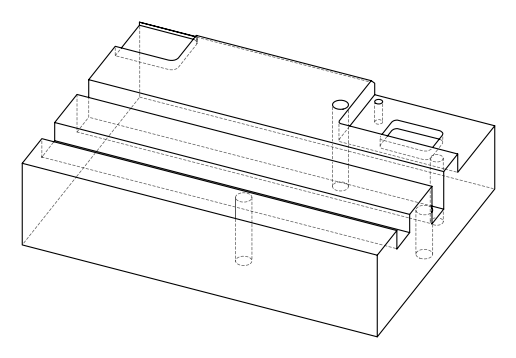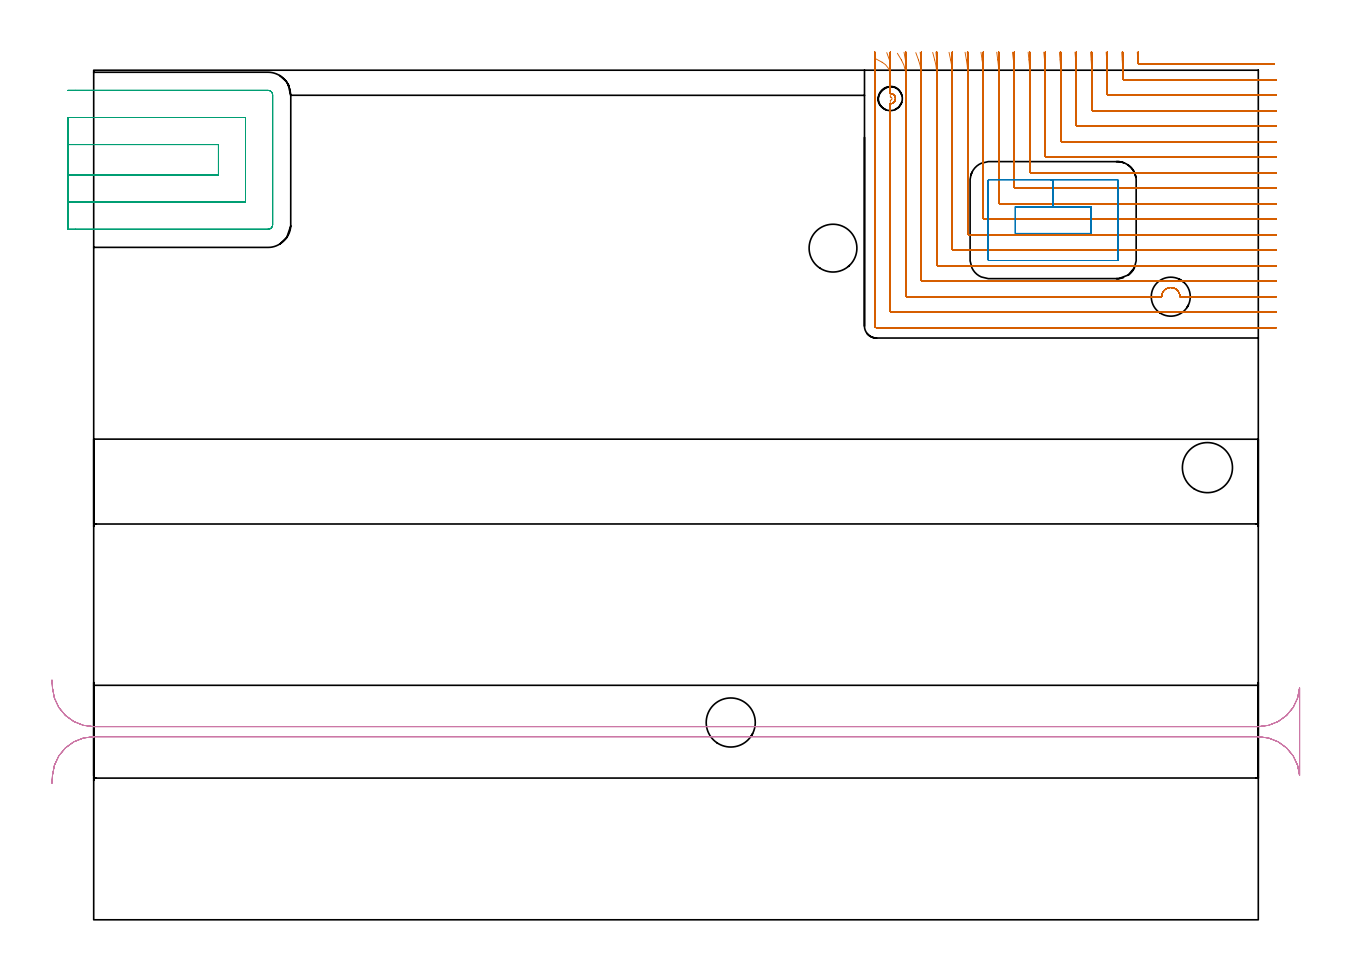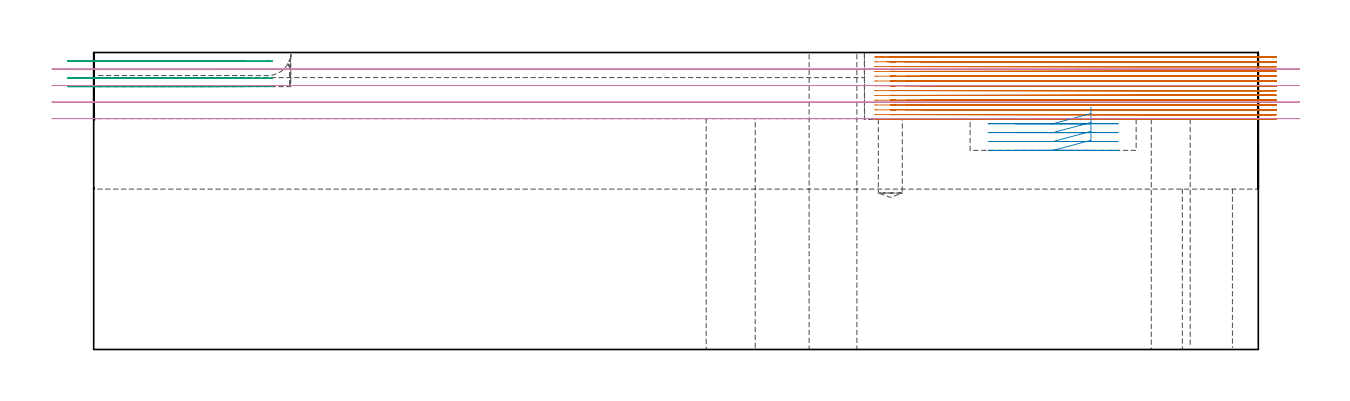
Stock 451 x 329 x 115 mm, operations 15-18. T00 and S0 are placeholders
(PLAN: 19 operations, 13 tool changes, 129.9 min)
(1 SPOT_DRILL | STEP1HOLE | NXT0321_9005460120000 | 0.04 min | 2835 mm3)
(2 SPOT_DRILL_1 | STEP1HOLE_2 | NXT0321_9005460120000 | 0.05 min | 183 mm3)
(3 SPOT_DRILL_2 | STEP1HOLE_3 | NXT0321_9005460120000 | 0.06 min | 6140 mm3)
(4 SPOT_DRILL_3 | STEP1POCKET | NXT0321_9005460120000 | 0.03 min | 2807 mm3)
(5 DRILL_THROUGH_HOLE_INTO_CENTER | STEP1HOLE | NXT0301_065 | 0.38 min | 6173 mm3)
(6 DRILL_TO_ENLARGE_THROUGH_HOLE | STEP1HOLE | UGT0301_281 | 0.4 min | 11530 mm3)
(7 INDEXABLE_INSERT_DRILL_THROUGH_HOLE_FROM_SOLID | STEP1HOLE_1 | NXT0302_009 | 0.38 min | 32549 mm3)
(8 DRILL_BLIND_HOLE_INTO_CENTER | STEP1HOLE_2 | NXT0301_042 | 0.05 min | 300 mm3)
(9 GUN_DRILL_THROUGH_HOLE | STEP1HOLE_2 | UGT0307_003 | 0.56 min | 4004 mm3)
(10 SPADE_DRILL_TO_ENLARGE_THROUGH_HOLE | STEP1HOLE_2 | UGT0306_009 | 0.49 min | 26372 mm3)
(11 DRILL_THROUGH_HOLE_INTO_CENTER_1 | STEP1HOLE_3 | NXT0301_065 | 0.28 min | 4147 mm3)
(12 DRILL_TO_ENLARGE_THROUGH_HOLE_1 | STEP1HOLE_3 | UGT0301_261 | 0.3 min | 23645 mm3)
(13 DRILL_BLIND_HOLE_INTO_CENTER_1 | STEP1POCKET | NXT0301_064 | 0.14 min | 2007 mm3)
(14 AREA_MILL | FG_CHAMFER_SURFACE | UGT0205_001 | 7.95 min | 14315 mm3)
(15 MILL_CORNER_NOTCH_RECTANGULAR | CORNER_NOTCH_RECTANGULAR | NXT0201_009 | Follow Part, ap 2, ae 75% | 88.05 min | 401724 mm3)
(16 MILL_RECTANGULAR_POCKET | POCKET_RECTANGULAR_STRAIGHT | UGT0201_132 | Follow Part, ap 3.5, ae 75% | 2.44 min | 34446 mm3)
(17 MILL_SLOT | SLOT_PARTIAL_RECTANGULAR | UGT0201_132 | Follow Part, ap 3.5, ae 75% | 5.28 min | 64924 mm3)
(18 MILL_RECTANGULAR_SLOT | SLOT_RECTANGULAR | UGT0201_004 | Follow Part, ap 8, ae 75% | 8.37 min | 407301 mm3)
(19 MILL_RECTANGULAR_SLOT_1 | SLOT_RECTANGULAR_1 | UGT0201_004 | Follow Part, ap 8, ae 75% | 14.68 min | 766934 mm3)
(TOOL NXT0321_9005460120000 | NC Spot Drill, 142deg, 12mm, Carbide, Uncoated | D12 PA142 FL30 Z2)
(TOOL NXT0301_065 | Carbide Drill 9.4mm [860.1-0940-075A1-MM 2214] | D9.4 PA140 FL98 Z2)
(TOOL UGT0301_281 | Twist Drill 15.1 mm | D15.1 PA118 FL120 Z2)
(TOOL NXT0302_009 | Index. Insert Drill 19mm [880-D1900L25-05] | D19 PA176 FL95 Z2)
(TOOL NXT0301_042 | Carbide Drill 7.1mm [860.1-0710-057A1-MM 2214] | D7.1 PA140 FL85 Z2)
(TOOL UGT0307_003 | Gun Drill 7 mm | D7 PA130 FL24 Z1)
(TOOL UGT0306_009 | Spade Drill 18.5mm | D18.5 PA132 FL10 Z2)
(TOOL UGT0301_261 | Twist Drill 19.4 mm | D19.4 PA118 FL140 Z2)
(TOOL NXT0301_064 | Carbide Drill 9.3mm [860.1-0930-028A1-MM 2214] | D9.3 PA140 FL47 Z2)
(TOOL UGT0205_001 | Chamfer Mill 20 x 3 x 45 deg. | D20 FL50 Z2)
(TOOL NXT0201_009 | ENDMILL 8mm [2P460-0800-NA 1630] | D8 FL26 Z6)
(TOOL UGT0201_132 | Carbide End Mill 14.0 | D14 FL30 Z4)
(TOOL UGT0201_004 | End Mill 32 mm | D32 FL53 Z6)
(OP 15 MILL_CORNER_NOTCH_RECTANGULAR)
G17 G21 G94 G90
T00 M6
G54
G17 G0 G90 X404.129 Y335.994 S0 M3
G43 Z125.129 H1
Z113.27
G94 G1 X404.311 Y333. F250.
G2 X404.383 Y331.674 R102. F500.
G3 X404.776 Y331.3 R0.4
G1 X454.273
X457.273 F250.
G0 Z125.129
X398.106 Y335.994
Z113.27
G1 X398.299 Y333.
G2 X398.5 Y326.797 R96. F500.
G1 Y325.693
G3 X398.893 Y325.3 R0.4
G1 X455.
X458. F250.
G0 Z125.129
X392.079 Y335.993
Z113.27
G1 X392.286 Y333.
G2 X392.5 Y326.797 R90. F500.
G1 Y319.694
G3 X392.894 Y319.3 R0.4
G1 X455.
X458. F250.
G0 Z125.129
X386.049 Y335.992
Z113.27
G1 X386.271 Y333.
G2 X386.5 Y326.797 R84. F500.
G1 Y313.694
G3 X386.894 Y313.3 R0.4
G1 X455.
X458. F250.
G0 Z125.129
X380.014 Y335.99
Z113.27
G1 X380.253 Y333.
G2 X380.5 Y326.797 R78. F500.
G1 Y307.694
G3 X380.894 Y307.3 R0.4
G1 X455.
X458. F250.
G0 Z125.129
X373.974 Y335.989
Z113.27
G1 X374.232 Y333.
G2 X374.5 Y326.797 R72. F500.
G1 Y301.694
G3 X374.894 Y301.3 R0.4
G1 X455.
X458. F250.
G0 Z125.129
X367.926 Y335.987
Z113.27
G1 X368.208 Y333.
G2 X368.5 Y326.797 R66. F500.
G1 Y295.695
G3 X368.895 Y295.3 R0.4
G1 X455.
X458. F250.
G0 Z125.129
X361.868 Y335.984
Z113.27
G1 X362.178 Y333.
G2 X362.5 Y326.797 R60. F500.
G1 Y289.695
G3 X362.895 Y289.3 R0.4
G1 X455.
X458. F250.
G0 Z125.129
X355.798 Y335.98
Z113.27
G1 X356.143 Y333.
G2 X356.5 Y326.797 R54. F500.
G1 Y283.695
G3 X356.895 Y283.3 R0.4
G1 X455.
X458. F250.
G0 Z125.129
X349.71 Y335.975
Z113.27
G1 X350.098 Y333.
G2 X350.5 Y326.797 R48. F500.
G1 Y277.695
G3 X350.895 Y277.3 R0.4
G1 X455.
X458. F250.
G0 Z125.129
X343.596 Y335.967
Z113.27
G1 X344.039 Y333.
G2 X344.5 Y326.797 R42. F500.
G1 Y271.696
G3 X344.896 Y271.3 R0.4
G1 X455.
X458. F250.
G0 Z125.129
X337.445 Y335.955
Z113.27
G1 X337.962 Y333.
G2 X338.5 Y326.797 R36. F500.
G1 Y265.696
G3 X338.896 Y265.3 R0.4
G1 X455.
X458. F250.
G0 Z125.129
X331.231 Y335.935
Z113.27
G1 X331.852 Y333.
G2 X332.5 Y326.797 R30. F500.
G1 Y259.696
G3 X332.896 Y259.3 R0.4
G1 X455.
X458. F250.
G0 Z125.129
X324.909 Y335.898
Z113.27
G1 X325.685 Y333.
G2 X326.5 Y326.797 R24. F500.
G1 Y253.696
G3 X326.896 Y253.3 R0.4
G1 X455.
X458. F250.
G0 Z125.129
X318.364 Y335.816
Z113.27
G1 X319.397 Y333.
G2 X320.5 Y326.797 R18. F500.
G1 Y247.696
G3 X320.896 Y247.3 R0.4
G1 X455.
X458. F250.
G0 Z125.129
X311.222 Y335.568
Z113.27
G1 X312.772 Y333.
G2 X314.5 Y326.797 R12. F500.
G1 Y241.697
G3 X314.897 Y241.3 R0.4
G1 X413.563
G2 X414.025 Y243.069 R3.617
G1 X414.408 Y243.603
X414.827 Y244.017
X415.367 Y244.396
G2 X417.819 Y244.769 R3.649
X419.46 Y243.95 R3.637
G1 X419.868 Y243.519
X419.921 Y243.452
X420.102 Y243.184
X420.361 Y242.686
G2 X420.641 Y241.3 R3.603
G1 X455.
X458. F250.
G0 Z125.129
X302.682 Y333.503
Z113.27
G1 X305.328 Y332.089
G2 X308.5 Y326.797 R6. F500.
G1 Y319.989
G2 X309.663 Y319.608 R2.089
G1 X310.017 Y319.274
X310.269 Y318.92
X310.32 Y318.82
G2 X309.973 Y316.653 R2.073
X308.5 Y316.015 R2.015
G1 Y235.697
G3 X308.897 Y235.3 R0.4
G1 X455.
X458. F250.
G0 Z125.129
X302.5 Y329.797
Z113.27
G1 Y326.797
Y229.9 F500.
G3 X303.1 Y229.3 R0.6
G1 X455.
X458. F250.
G0 Z125.129
X404.419 Y335.999
Z111.411
G1 X404.48 Y333.
G2 X404.497 Y331.69 R102. F500.
G3 X404.89 Y331.3 R0.4
G1 X454.273
X457.273 F250.
G0 Z125.129
X398.414 Y335.999
Z111.411
G1 X398.478 Y333.
G2 X398.5 Y330.957 R96. F500.
G1 Y325.693
G3 X398.893 Y325.3 R0.4
G1 X455.
X458. F250.
G0 Z125.129
X392.409 Y335.999
Z111.411
G1 X392.477 Y333.
G2 X392.5 Y330.957 R90. F500.
G1 Y319.694
G3 X392.894 Y319.3 R0.4
G1 X455.
X458. F250.
G0 Z125.129
X386.402 Y335.999
Z111.411
G1 X386.475 Y333.
G2 X386.5 Y330.957 R84. F500.
G1 Y313.694
G3 X386.894 Y313.3 R0.4
G1 X455.
X458. F250.
G0 Z125.129
X380.395 Y335.999
Z111.411
G1 X380.473 Y333.
G2 X380.5 Y330.957 R78. F500.
G1 Y307.694
G3 X380.894 Y307.3 R0.4
G1 X455.
X458. F250.
G0 Z125.129
X374.386 Y335.999
Z111.411
G1 X374.471 Y333.
G2 X374.5 Y330.957 R72. F500.
G1 Y301.694
G3 X374.894 Y301.3 R0.4
G1 X455.
X458. F250.
G0 Z125.129
X368.376 Y335.999
Z111.411
G1 X368.468 Y333.
G2 X368.5 Y330.957 R66. F500.
G1 Y295.695
G3 X368.895 Y295.3 R0.4
G1 X455.
X458. F250.
G0 Z125.129
X362.363 Y335.998
Z111.411
G1 X362.465 Y333.
G2 X362.5 Y330.957 R60. F500.
G1 Y289.695
G3 X362.895 Y289.3 R0.4
G1 X455.
X458. F250.
G0 Z125.129
X356.348 Y335.998
Z111.411
G1 X356.461 Y333.
G2 X356.5 Y330.957 R54. F500.
G1 Y283.695
G3 X356.895 Y283.3 R0.4
G1 X455.
X458. F250.
G0 Z125.129
X350.329 Y335.997
Z111.411
G1 X350.457 Y333.
G2 X350.5 Y330.957 R48. F500.
G1 Y277.695
G3 X350.895 Y277.3 R0.4
G1 X455.
X458. F250.
G0 Z125.129
X344.304 Y335.996
Z111.411
G1 X344.45 Y333.
G2 X344.5 Y330.957 R42. F500.
G1 Y271.696
G3 X344.896 Y271.3 R0.4
G1 X455.
X458. F250.
G0 Z125.129
X338.272 Y335.995
Z111.411
G1 X338.442 Y333.
G2 X338.5 Y330.957 R36. F500.
G1 Y265.696
G3 X338.896 Y265.3 R0.4
G1 X455.
X458. F250.
G0 Z125.129
X332.226 Y335.993
Z111.411
G1 X332.43 Y333.
G2 X332.5 Y330.957 R30. F500.
G1 Y259.696
G3 X332.896 Y259.3 R0.4
G1 X455.
X458. F250.
G0 Z125.129
X326.158 Y335.989
Z111.411
G1 X326.413 Y333.
G2 X326.5 Y330.957 R24. F500.
G1 Y253.696
G3 X326.896 Y253.3 R0.4
G1 X455.
X458. F250.
G0 Z125.129
X320.043 Y335.981
Z111.411
G1 X320.384 Y333.
G2 X320.5 Y330.957 R18. F500.
G1 Y247.696
G3 X320.896 Y247.3 R0.4
G1 X455.
X458. F250.
G0 Z125.129
X313.814 Y335.956
Z111.411
G1 X314.325 Y333.
G2 X314.5 Y330.957 R12. F500.
G1 Y241.697
G3 X314.897 Y241.3 R0.4
G1 X413.563
G2 X414.025 Y243.069 R3.617
G1 X414.408 Y243.603
X414.827 Y244.017
X415.367 Y244.396
G2 X417.819 Y244.769 R3.649
X419.46 Y243.95 R3.637
G1 X419.868 Y243.519
X419.921 Y243.452
X420.102 Y243.184
X420.361 Y242.686
G2 X420.641 Y241.3 R3.603
G1 X455.
X458. F250.
G0 Z125.129
X307.12 Y335.821
Z111.411
G1 X308.141 Y333.
G2 X308.5 Y330.957 R6. F500.
G1 Y319.989
G2 X309.663 Y319.608 R2.089
G1 X310.017 Y319.274
X310.269 Y318.92
X310.32 Y318.82
G2 X309.973 Y316.653 R2.073
X308.5 Y316.015 R2.015
G1 Y241.697
Y235.697
G3 X308.897 Y235.3 R0.4
G1 X455.
X458. F250.
G0 Z125.129
X302.5 Y333.957
Z111.411
G1 Y330.957
Y229.9 F500.
G3 X303.1 Y229.3 R0.6
G1 X455.
X458. F250.
G0 Z125.129
X404.49 Y336.
Z109.552
G1 X404.5 Y333.
Y332.683 F500.
Y331.693
G3 X404.893 Y331.3 R0.4
G1 X454.273
X457.273 F250.
G0 Z125.129
X398.49 Y336.
Z109.552
G1 X398.499 Y333.
X398.5 Y332.683 F500.
Y325.693
G3 X398.893 Y325.3 R0.4
G1 X455.
X458. F250.
G0 Z125.129
X392.489 Y336.
Z109.552
G1 X392.499 Y333.
X392.5 Y332.683 F500.
Y319.694
G3 X392.894 Y319.3 R0.4
G1 X455.
X458. F250.
G0 Z125.129
X386.488 Y336.
Z109.552
G1 X386.499 Y333.
X386.5 Y332.683 F500.
Y313.694
G3 X386.894 Y313.3 R0.4
G1 X455.
X458. F250.
G0 Z125.129
X380.487 Y336.
Z109.552
G1 X380.499 Y333.
X380.5 Y332.683 F500.
Y307.694
G3 X380.894 Y307.3 R0.4
G1 X455.
X458. F250.
G0 Z125.129
X374.486 Y336.
Z109.552
G1 X374.499 Y333.
X374.5 Y332.683 F500.
Y301.694
G3 X374.894 Y301.3 R0.4
G1 X455.
X458. F250.
G0 Z125.129
X368.485 Y336.
Z109.552
G1 X368.499 Y333.
X368.5 Y332.683 F500.
Y295.695
G3 X368.895 Y295.3 R0.4
G1 X455.
X458. F250.
G0 Z125.129
X362.483 Y336.
Z109.552
G1 X362.499 Y333.
X362.5 Y332.683 F500.
Y289.695
G3 X362.895 Y289.3 R0.4
G1 X455.
X458. F250.
G0 Z125.129
X356.481 Y336.
Z109.552
G1 X356.499 Y333.
X356.5 Y332.683 F500.
Y283.695
G3 X356.895 Y283.3 R0.4
G1 X455.
X458. F250.
G0 Z125.129
X350.479 Y336.
Z109.552
G1 X350.499 Y333.
G2 X350.5 Y332.683 R48. F500.
G1 Y277.695
G3 X350.895 Y277.3 R0.4
G1 X455.
X458. F250.
G0 Z125.129
X344.476 Y336.
Z109.552
G1 X344.499 Y333.
G2 X344.5 Y332.683 R42. F500.
G1 Y271.696
G3 X344.896 Y271.3 R0.4
G1 X455.
X458. F250.
G0 Z125.129
X338.472 Y336.
Z109.552
G1 X338.499 Y333.
G2 X338.5 Y332.683 R36. F500.
G1 Y265.696
G3 X338.896 Y265.3 R0.4
G1 X455.
X458. F250.
G0 Z125.129
X332.467 Y336.
Z109.552
G1 X332.498 Y333.
G2 X332.5 Y332.683 R30. F500.
G1 Y259.696
G3 X332.896 Y259.3 R0.4
G1 X455.
X458. F250.
G0 Z125.129
X326.458 Y336.
Z109.552
G1 X326.498 Y333.
G2 X326.5 Y332.683 R24. F500.
G1 Y253.696
G3 X326.896 Y253.3 R0.4
G1 X455.
X458. F250.
G0 Z125.129
X320.444 Y336.
Z109.552
G1 X320.497 Y333.
G2 X320.5 Y332.683 R18. F500.
G1 Y247.696
G3 X320.896 Y247.3 R0.4
G1 X455.
X458. F250.
G0 Z125.129
X314.417 Y335.999
Z109.552
G1 X314.496 Y333.
G2 X314.5 Y332.683 R12. F500.
G1 Y241.697
G3 X314.897 Y241.3 R0.4
G1 X413.563
G2 X414.025 Y243.069 R3.617
G1 X414.408 Y243.603
X414.827 Y244.017
X415.367 Y244.396
G2 X417.819 Y244.769 R3.649
X419.46 Y243.95 R3.637
G1 X419.868 Y243.519
X419.921 Y243.452
X420.102 Y243.184
X420.361 Y242.686
G2 X420.641 Y241.3 R3.603
G1 X455.
X458. F250.
G0 Z125.129
X308.333 Y335.996
Z109.552
G1 X308.492 Y333.
G2 X308.5 Y332.683 R6. F500.
G1 Y319.989
G2 X309.663 Y319.608 R2.089
G1 X310.017 Y319.274
X310.269 Y318.92
X310.32 Y318.82
G2 X309.973 Y316.653 R2.073
X308.5 Y316.015 R2.015
G1 Y235.697
G3 X308.897 Y235.3 R0.4
G1 X455.
X458. F250.
G0 Z125.129
X302.5 Y335.683
Z109.552
G1 Y332.683
Y229.9 F500.
G3 X303.1 Y229.3 R0.6
G1 X455.
X458. F250.
G0 Z125.129
X404.5 Y336.
Z107.692
G1 Y333.
Y331.693 F500.
G3 X404.893 Y331.3 R0.4
G1 X454.273
X457.273 F250.
G0 Z125.129
X398.5 Y336.
Z107.692
G1 Y333.
Y325.693 F500.
G3 X398.893 Y325.3 R0.4
G1 X455.
X458. F250.
G0 Z125.129
X392.5 Y336.
Z107.692
G1 Y333.
Y319.694 F500.
G3 X392.894 Y319.3 R0.4
G1 X455.
X458. F250.
G0 Z125.129
X386.5 Y336.
Z107.692
G1 Y333.
Y313.694 F500.
G3 X386.894 Y313.3 R0.4
G1 X455.
X458. F250.
G0 Z125.129
X380.5 Y336.
Z107.692
G1 Y333.
Y307.694 F500.
G3 X380.894 Y307.3 R0.4
G1 X455.
X458. F250.
G0 Z125.129
X374.5 Y336.
Z107.692
G1 Y333.
Y301.694 F500.
G3 X374.894 Y301.3 R0.4
G1 X455.
X458. F250.
G0 Z125.129
X368.5 Y336.
Z107.692
G1 Y333.
Y295.695 F500.
G3 X368.895 Y295.3 R0.4
G1 X455.
X458. F250.
G0 Z125.129
X362.5 Y336.
Z107.692
G1 Y333.
Y289.695 F500.
G3 X362.895 Y289.3 R0.4
G1 X455.
X458. F250.
G0 Z125.129
X356.5 Y336.
Z107.692
G1 Y333.
Y283.695 F500.
G3 X356.895 Y283.3 R0.4
G1 X455.
X458. F250.
G0 Z125.129
X350.5 Y336.
Z107.692
G1 Y333.
Y277.695 F500.
G3 X350.895 Y277.3 R0.4
G1 X455.
X458. F250.
G0 Z125.129
X344.5 Y336.
Z107.692
G1 Y333.
Y271.696 F500.
G3 X344.896 Y271.3 R0.4
G1 X455.
X458. F250.
G0 Z125.129
X338.5 Y336.
Z107.692
G1 Y333.
Y265.696 F500.
G3 X338.896 Y265.3 R0.4
G1 X455.
X458. F250.
G0 Z125.129
X332.5 Y336.
Z107.692
G1 Y333.
Y259.696 F500.
G3 X332.896 Y259.3 R0.4
G1 X455.
X458. F250.
G0 Z125.129
X326.5 Y336.
Z107.692
G1 Y333.
Y253.696 F500.
G3 X326.896 Y253.3 R0.4
G1 X455.
X458. F250.
G0 Z125.129
X320.5 Y336.
Z107.692
G1 Y333.
Y247.696 F500.
G3 X320.896 Y247.3 R0.4
G1 X455.
X458. F250.
G0 Z125.129
X314.5 Y336.
Z107.692
G1 Y333.
Y241.697 F500.
G3 X314.897 Y241.3 R0.4
G1 X413.563
G2 X414.025 Y243.069 R3.617
G1 X414.408 Y243.603
X414.827 Y244.017
X415.367 Y244.396
G2 X417.819 Y244.769 R3.649
X419.46 Y243.95 R3.637
G1 X419.868 Y243.519
X419.921 Y243.452
X420.102 Y243.184
X420.361 Y242.686
G2 X420.641 Y241.3 R3.603
G1 X455.
X458. F250.
G0 Z125.129
X308.5 Y336.
Z107.692
G1 Y333.
Y319.989 F500.
G2 X309.663 Y319.608 R2.089
G1 X310.017 Y319.274
X310.269 Y318.92
X310.32 Y318.82
G2 X309.973 Y316.653 R2.073
X308.5 Y316.015 R2.015
G1 Y241.697
Y235.697
G3 X308.897 Y235.3 R0.4
G1 X455.
X458. F250.
G0 Z125.129
X302.5 Y336.
Z107.692
G1 Y333.
Y229.9 F500.
G3 X303.1 Y229.3 R0.6
G1 X455.
X458. F250.
G0 Z125.129
X404.5 Y336.
Z105.833
G1 Y333.
Y331.693 F500.
G3 X404.893 Y331.3 R0.4
G1 X454.273
X457.273 F250.
G0 Z125.129
X398.5 Y336.
Z105.833
G1 Y333.
Y325.693 F500.
G3 X398.893 Y325.3 R0.4
G1 X455.
X458. F250.
G0 Z125.129
X392.5 Y336.
Z105.833
G1 Y333.
Y319.694 F500.
G3 X392.894 Y319.3 R0.4
G1 X455.
X458. F250.
G0 Z125.129
X386.5 Y336.
Z105.833
G1 Y333.
Y313.694 F500.
G3 X386.894 Y313.3 R0.4
G1 X455.
X458. F250.
G0 Z125.129
X380.5 Y336.
Z105.833
G1 Y333.
Y307.694 F500.
G3 X380.894 Y307.3 R0.4
G1 X455.
X458. F250.
G0 Z125.129
X374.5 Y336.
Z105.833
G1 Y333.
Y301.694 F500.
G3 X374.894 Y301.3 R0.4
G1 X455.
X458. F250.
G0 Z125.129
X368.5 Y336.
Z105.833
G1 Y333.
Y295.695 F500.
G3 X368.895 Y295.3 R0.4
G1 X455.
X458. F250.
G0 Z125.129
X362.5 Y336.
Z105.833
G1 Y333.
Y289.695 F500.
G3 X362.895 Y289.3 R0.4
G1 X455.
X458. F250.
G0 Z125.129
X356.5 Y336.
Z105.833
G1 Y333.
Y283.695 F500.
G3 X356.895 Y283.3 R0.4
G1 X455.
X458. F250.
G0 Z125.129
X350.5 Y336.
Z105.833
G1 Y333.
Y277.695 F500.
G3 X350.895 Y277.3 R0.4
G1 X455.
X458. F250.
G0 Z125.129
X344.5 Y336.
Z105.833
G1 Y333.
Y271.696 F500.
G3 X344.896 Y271.3 R0.4
G1 X455.
X458. F250.
G0 Z125.129
X338.5 Y336.
Z105.833
G1 Y333.
Y265.696 F500.
G3 X338.896 Y265.3 R0.4
G1 X455.
X458. F250.
G0 Z125.129
X332.5 Y336.
Z105.833
G1 Y333.
Y259.696 F500.
G3 X332.896 Y259.3 R0.4
G1 X455.
X458. F250.
G0 Z125.129
X326.5 Y336.
Z105.833
G1 Y333.
Y253.696 F500.
G3 X326.896 Y253.3 R0.4
G1 X455.
X458. F250.
G0 Z125.129
X320.5 Y336.
Z105.833
G1 Y333.
Y247.696 F500.
G3 X320.896 Y247.3 R0.4
G1 X455.
X458. F250.
G0 Z125.129
X314.5 Y336.
Z105.833
G1 Y333.
Y241.697 F500.
G3 X314.897 Y241.3 R0.4
G1 X413.563
G2 X414.025 Y243.069 R3.617
G1 X414.408 Y243.603
X414.827 Y244.017
X415.367 Y244.396
G2 X417.819 Y244.769 R3.649
X419.46 Y243.95 R3.637
G1 X419.868 Y243.519
X419.921 Y243.452
X420.102 Y243.184
X420.361 Y242.686
G2 X420.641 Y241.3 R3.603
G1 X455.
X458. F250.
G0 Z125.129
X308.5 Y336.
Z105.833
G1 Y333.
Y319.988 F500.
X308.546 Y319.987
G2 X309.663 Y319.608 R2.089
G1 X310.017 Y319.274
X310.269 Y318.92
X310.32 Y318.82
G2 X309.973 Y316.653 R2.073
X308.5 Y316.015 R2.015
G1 Y235.697
G3 X308.897 Y235.3 R0.4
G1 X455.
X458. F250.
G0 Z125.129
X302.5 Y336.
Z105.833
G1 Y333.
Y229.9 F500.
G3 X303.1 Y229.3 R0.6
G1 X455.
X458. F250.
G0 Z125.129
X404.5 Y336.
Z103.974
G1 Y333.
Y331.693 F500.
G3 X404.893 Y331.3 R0.4
G1 X454.273
X457.273 F250.
G0 Z125.129
X398.5 Y336.
Z103.974
G1 Y333.
Y325.693 F500.
G3 X398.893 Y325.3 R0.4
G1 X455.
X458. F250.
G0 Z125.129
X392.5 Y336.
Z103.974
G1 Y333.
Y319.694 F500.
G3 X392.894 Y319.3 R0.4
G1 X455.
X458. F250.
G0 Z125.129
X386.5 Y336.
Z103.974
G1 Y333.
Y313.694 F500.
G3 X386.894 Y313.3 R0.4
G1 X455.
X458. F250.
G0 Z125.129
X380.5 Y336.
Z103.974
G1 Y333.
Y307.694 F500.
G3 X380.894 Y307.3 R0.4
G1 X455.
X458. F250.
G0 Z125.129
X374.5 Y336.
Z103.974
G1 Y333.
Y301.694 F500.
G3 X374.894 Y301.3 R0.4
G1 X455.
X458. F250.
G0 Z125.129
X368.5 Y336.
Z103.974
G1 Y333.
Y295.695 F500.
G3 X368.895 Y295.3 R0.4
G1 X455.
X458. F250.
G0 Z125.129
X362.5 Y336.
Z103.974
G1 Y333.
Y289.695 F500.
G3 X362.895 Y289.3 R0.4
G1 X455.
X458. F250.
G0 Z125.129
X356.5 Y336.
Z103.974
G1 Y333.
Y283.695 F500.
G3 X356.895 Y283.3 R0.4
G1 X455.
X458. F250.
G0 Z125.129
X350.5 Y336.
Z103.974
G1 Y333.
Y277.695 F500.
G3 X350.895 Y277.3 R0.4
G1 X455.
X458. F250.
G0 Z125.129
X344.5 Y336.
Z103.974
G1 Y333.
Y271.696 F500.
G3 X344.896 Y271.3 R0.4
G1 X455.
X458. F250.
G0 Z125.129
X338.5 Y336.
Z103.974
G1 Y333.
Y265.696 F500.
G3 X338.896 Y265.3 R0.4
G1 X455.
X458. F250.
G0 Z125.129
X332.5 Y336.
Z103.974
G1 Y333.
Y259.696 F500.
G3 X332.896 Y259.3 R0.4
G1 X455.
X458. F250.
G0 Z125.129
X326.5 Y336.
Z103.974
G1 Y333.
Y253.696 F500.
G3 X326.896 Y253.3 R0.4
G1 X455.
X458. F250.
G0 Z125.129
X320.5 Y336.
Z103.974
G1 Y333.
Y247.696 F500.
G3 X320.896 Y247.3 R0.4
G1 X455.
X458. F250.
G0 Z125.129
X314.5 Y336.
Z103.974
G1 Y333.
Y241.697 F500.
G3 X314.897 Y241.3 R0.4
G1 X413.563
G2 X414.025 Y243.069 R3.617
G1 X414.408 Y243.603
X414.827 Y244.017
X415.367 Y244.396
G2 X417.819 Y244.769 R3.649
X419.46 Y243.95 R3.637
G1 X419.868 Y243.519
X419.921 Y243.452
X420.102 Y243.184
X420.361 Y242.686
G2 X420.641 Y241.3 R3.603
G1 X455.
X458. F250.
G0 Z125.129
X308.5 Y336.
Z103.974
G1 Y333.
Y319.988 F500.
G2 X309.663 Y319.608 R1.963
G1 X310.017 Y319.274
X310.269 Y318.92
X310.32 Y318.82
G2 X309.973 Y316.653 R2.073
X308.5 Y316.015 R2.015
G1 Y235.697
G3 X308.897 Y235.3 R0.4
G1 X455.
X458. F250.
G0 Z125.129
X302.5 Y336.
Z103.974
G1 Y333.
Y229.9 F500.
G3 X303.1 Y229.3 R0.6
G1 X455.
X458. F250.
G0 Z125.129
X404.5 Y336.
Z102.115
G1 Y333.
Y331.693 F500.
G3 X404.893 Y331.3 R0.4
G1 X454.273
X457.273 F250.
G0 Z125.129
X398.5 Y336.
Z102.115
G1 Y333.
Y325.693 F500.
G3 X398.893 Y325.3 R0.4
G1 X455.
X458. F250.
G0 Z125.129
X392.5 Y336.
Z102.115
G1 Y333.
Y319.694 F500.
G3 X392.894 Y319.3 R0.4
G1 X455.
X458. F250.
G0 Z125.129
X386.5 Y336.
Z102.115
G1 Y333.
Y313.694 F500.
G3 X386.894 Y313.3 R0.4
G1 X455.
X458. F250.
G0 Z125.129
X380.5 Y336.
Z102.115
G1 Y333.
Y307.694 F500.
G3 X380.894 Y307.3 R0.4
G1 X455.
X458. F250.
G0 Z125.129
X374.5 Y336.
Z102.115
G1 Y333.
Y301.694 F500.
G3 X374.894 Y301.3 R0.4
G1 X455.
X458. F250.
G0 Z125.129
X368.5 Y336.
Z102.115
G1 Y333.
Y295.695 F500.
G3 X368.895 Y295.3 R0.4
G1 X455.
X458. F250.
G0 Z125.129
X362.5 Y336.
Z102.115
G1 Y333.
Y289.695 F500.
G3 X362.895 Y289.3 R0.4
G1 X455.
X458. F250.
G0 Z125.129
X356.5 Y336.
Z102.115
G1 Y333.
Y283.695 F500.
G3 X356.895 Y283.3 R0.4
G1 X455.
X458. F250.
G0 Z125.129
X350.5 Y336.
Z102.115
G1 Y333.
Y277.695 F500.
G3 X350.895 Y277.3 R0.4
G1 X455.
X458. F250.
G0 Z125.129
X344.5 Y336.
Z102.115
G1 Y333.
Y271.696 F500.
G3 X344.896 Y271.3 R0.4
G1 X455.
X458. F250.
G0 Z125.129
X338.5 Y336.
Z102.115
G1 Y333.
Y265.696 F500.
G3 X338.896 Y265.3 R0.4
G1 X455.
X458. F250.
G0 Z125.129
X332.5 Y336.
Z102.115
G1 Y333.
Y259.696 F500.
G3 X332.896 Y259.3 R0.4
G1 X455.
X458. F250.
G0 Z125.129
X326.5 Y336.
Z102.115
G1 Y333.
Y253.696 F500.
G3 X326.896 Y253.3 R0.4
G1 X455.
X458. F250.
G0 Z125.129
X320.5 Y336.
Z102.115
G1 Y333.
Y247.696 F500.
G3 X320.896 Y247.3 R0.4
G1 X455.
X458. F250.
G0 Z125.129
X314.5 Y336.
Z102.115
G1 Y333.
Y241.697 F500.
G3 X314.897 Y241.3 R0.4
G1 X413.563
G2 X413.868 Y242.752 R3.617
G1 X414.025 Y243.068
X414.41 Y243.605
X414.83 Y244.019
X415.367 Y244.396
G2 X417.819 Y244.769 R3.649
X419.46 Y243.95 R3.637
G1 X419.868 Y243.519
X419.921 Y243.452
X420.102 Y243.184
X420.362 Y242.685
G2 X420.641 Y241.3 R3.603
G1 X455.
X458. F250.
G0 Z125.129
X308.5 Y336.
Z102.115
G1 Y333.
Y319.988 F500.
G2 X309.247 Y319.841 R1.961
X309.664 Y319.607 R1.96
G1 X310.017 Y319.274
X310.269 Y318.92
X310.32 Y318.82
G2 X309.973 Y316.653 R2.073
X308.5 Y316.015 R2.015
G1 Y235.697
G3 X308.897 Y235.3 R0.4
G1 X455.
X458. F250.
G0 Z125.129
X302.5 Y336.
Z102.115
G1 Y333.
Y229.9 F500.
G3 X303.1 Y229.3 R0.6
G1 X455.
X458. F250.
G0 Z125.129
X404.5 Y336.
Z100.255
G1 Y333.
Y331.693 F500.
G3 X404.893 Y331.3 R0.4
G1 X454.273
X457.273 F250.
G0 Z125.129
X398.5 Y336.
Z100.255
G1 Y333.
Y325.693 F500.
G3 X398.893 Y325.3 R0.4
G1 X455.
X458. F250.
G0 Z125.129
X392.5 Y336.
Z100.255
G1 Y333.
Y319.694 F500.
G3 X392.894 Y319.3 R0.4
G1 X455.
X458. F250.
G0 Z125.129
X386.5 Y336.
Z100.255
G1 Y333.
Y313.694 F500.
G3 X386.894 Y313.3 R0.4
G1 X455.
X458. F250.
G0 Z125.129
X380.5 Y336.
Z100.255
G1 Y333.
Y307.694 F500.
G3 X380.894 Y307.3 R0.4
G1 X455.
X458. F250.
G0 Z125.129
X374.5 Y336.
Z100.255
G1 Y333.
Y301.694 F500.
G3 X374.894 Y301.3 R0.4
G1 X455.
X458. F250.
G0 Z125.129
X368.5 Y336.
Z100.255
G1 Y333.
Y295.695 F500.
G3 X368.895 Y295.3 R0.4
G1 X455.
X458. F250.
G0 Z125.129
X362.5 Y336.
Z100.255
G1 Y333.
Y289.695 F500.
G3 X362.895 Y289.3 R0.4
G1 X455.
X458. F250.
G0 Z125.129
X356.5 Y336.
Z100.255
G1 Y333.
Y283.695 F500.
G3 X356.895 Y283.3 R0.4
G1 X455.
X458. F250.
G0 Z125.129
X350.5 Y336.
Z100.255
G1 Y333.
Y277.695 F500.
G3 X350.895 Y277.3 R0.4
G1 X455.
X458. F250.
G0 Z125.129
X344.5 Y336.
Z100.255
G1 Y333.
Y271.696 F500.
G3 X344.896 Y271.3 R0.4
G1 X455.
X458. F250.
G0 Z125.129
X338.5 Y336.
Z100.255
G1 Y333.
Y265.696 F500.
G3 X338.896 Y265.3 R0.4
G1 X455.
X458. F250.
G0 Z125.129
X332.5 Y336.
Z100.255
G1 Y333.
Y259.696 F500.
G3 X332.896 Y259.3 R0.4
G1 X455.
X458. F250.
G0 Z125.129
X326.5 Y336.
Z100.255
G1 Y333.
Y253.696 F500.
G3 X326.896 Y253.3 R0.4
G1 X455.
X458. F250.
G0 Z125.129
X320.5 Y336.
Z100.255
G1 Y333.
Y247.696 F500.
G3 X320.896 Y247.3 R0.4
G1 X455.
X458. F250.
G0 Z125.129
X314.5 Y336.
Z100.255
G1 Y333.
Y241.697 F500.
G3 X314.897 Y241.3 R0.4
G1 X413.563
G2 X413.868 Y242.752 R3.617
G1 X414.025 Y243.068
X414.41 Y243.605
X414.83 Y244.019
X415.367 Y244.396
G2 X417.819 Y244.769 R3.649
X419.46 Y243.95 R3.637
G1 X419.868 Y243.519
X419.921 Y243.452
X420.102 Y243.184
X420.362 Y242.685
G2 X420.641 Y241.3 R3.603
G1 X455.
X458. F250.
G0 Z125.129
X308.5 Y336.
Z100.255
G1 Y333.
Y319.989 F500.
X308.667 Y319.982
G2 X309.665 Y319.606 R1.96
G1 X310.017 Y319.274
X310.269 Y318.92
X310.32 Y318.82
G2 X309.973 Y316.653 R2.073
X308.5 Y316.015 R2.015
G1 Y235.697
G3 X308.897 Y235.3 R0.4
G1 X455.
X458. F250.
G0 Z125.129
X302.5 Y336.
Z100.255
G1 Y333.
Y229.9 F500.
G3 X303.1 Y229.3 R0.6
G1 X455.
X458. F250.
G0 Z125.129
X404.5 Y336.
Z98.396
G1 Y333.
Y331.693 F500.
G3 X404.893 Y331.3 R0.4
G1 X454.273
X457.273 F250.
G0 Z125.129
X398.5 Y336.
Z98.396
G1 Y333.
Y325.693 F500.
G3 X398.893 Y325.3 R0.4
G1 X455.
X458. F250.
G0 Z125.129
X392.5 Y336.
Z98.396
G1 Y333.
Y319.694 F500.
G3 X392.894 Y319.3 R0.4
G1 X455.
X458. F250.
G0 Z125.129
X386.5 Y336.
Z98.396
G1 Y333.
Y313.694 F500.
G3 X386.894 Y313.3 R0.4
G1 X455.
X458. F250.
G0 Z125.129
X380.5 Y336.
Z98.396
G1 Y333.
Y307.694 F500.
G3 X380.894 Y307.3 R0.4
G1 X455.
X458. F250.
G0 Z125.129
X374.5 Y336.
Z98.396
G1 Y333.
Y301.694 F500.
G3 X374.894 Y301.3 R0.4
G1 X455.
X458. F250.
G0 Z125.129
X368.5 Y336.
Z98.396
G1 Y333.
Y295.695 F500.
G3 X368.895 Y295.3 R0.4
G1 X455.
X458. F250.
G0 Z125.129
X362.5 Y336.
Z98.396
G1 Y333.
Y289.695 F500.
G3 X362.895 Y289.3 R0.4
G1 X455.
X458. F250.
G0 Z125.129
X356.5 Y336.
Z98.396
G1 Y333.
Y283.695 F500.
G3 X356.895 Y283.3 R0.4
G1 X455.
X458. F250.
G0 Z125.129
X350.5 Y336.
Z98.396
G1 Y333.
Y277.695 F500.
G3 X350.895 Y277.3 R0.4
G1 X455.
X458. F250.
G0 Z125.129
X344.5 Y336.
Z98.396
G1 Y333.
Y271.696 F500.
G3 X344.896 Y271.3 R0.4
G1 X455.
X458. F250.
G0 Z125.129
X338.5 Y336.
Z98.396
G1 Y333.
Y265.696 F500.
G3 X338.896 Y265.3 R0.4
G1 X455.
X458. F250.
G0 Z125.129
X332.5 Y336.
Z98.396
G1 Y333.
Y259.696 F500.
G3 X332.896 Y259.3 R0.4
G1 X455.
X458. F250.
G0 Z125.129
X326.5 Y336.
Z98.396
G1 Y333.
Y253.696 F500.
G3 X326.896 Y253.3 R0.4
G1 X455.
X458. F250.
G0 Z125.129
X320.5 Y336.
Z98.396
G1 Y333.
Y247.696 F500.
G3 X320.896 Y247.3 R0.4
G1 X455.
X458. F250.
G0 Z125.129
X314.5 Y336.
Z98.396
G1 Y333.
Y241.697 F500.
G3 X314.897 Y241.3 R0.4
G1 X413.563
G2 X414.025 Y243.069 R3.617
G1 X414.408 Y243.603
X414.827 Y244.017
X415.367 Y244.396
G2 X417.819 Y244.769 R3.649
X419.46 Y243.95 R3.637
G1 X419.868 Y243.519
X419.921 Y243.452
X420.102 Y243.184
X420.361 Y242.686
G2 X420.641 Y241.3 R3.603
G1 X455.
X458. F250.
G0 Z125.129
X308.5 Y336.
Z98.396
G1 Y333.
Y319.988 F500.
G2 X309.439 Y319.75 R1.963
X309.665 Y319.606 R1.96
G1 X310.017 Y319.274
X310.269 Y318.92
X310.32 Y318.82
G2 X309.973 Y316.653 R2.073
X308.5 Y316.015 R2.015
G1 Y235.697
G3 X308.897 Y235.3 R0.4
G1 X455.
X458. F250.
G0 Z125.129
X302.5 Y336.
Z98.396
G1 Y333.
Y229.9 F500.
G3 X303.1 Y229.3 R0.6
G1 X455.
X458. F250.
G0 Z125.129
X404.5 Y336.
Z96.537
G1 Y333.
Y331.693 F500.
G3 X404.893 Y331.3 R0.4
G1 X454.273
X457.273 F250.
G0 Z125.129
X398.5 Y336.
Z96.537
G1 Y333.
Y325.693 F500.
G3 X398.893 Y325.3 R0.4
G1 X455.
X458. F250.
G0 Z125.129
X392.5 Y336.
Z96.537
G1 Y333.
Y319.694 F500.
G3 X392.894 Y319.3 R0.4
G1 X455.
X458. F250.
G0 Z125.129
X386.5 Y336.
Z96.537
G1 Y333.
Y313.694 F500.
G3 X386.894 Y313.3 R0.4
G1 X455.
X458. F250.
G0 Z125.129
X380.5 Y336.
Z96.537
G1 Y333.
Y307.694 F500.
G3 X380.894 Y307.3 R0.4
G1 X455.
X458. F250.
G0 Z125.129
X374.5 Y336.
Z96.537
G1 Y333.
Y301.694 F500.
G3 X374.894 Y301.3 R0.4
G1 X455.
X458. F250.
G0 Z125.129
X368.5 Y336.
Z96.537
G1 Y333.
Y295.695 F500.
G3 X368.895 Y295.3 R0.4
G1 X455.
X458. F250.
G0 Z125.129
X362.5 Y336.
Z96.537
G1 Y333.
Y289.695 F500.
G3 X362.895 Y289.3 R0.4
G1 X455.
X458. F250.
G0 Z125.129
X356.5 Y336.
Z96.537
G1 Y333.
Y283.695 F500.
G3 X356.895 Y283.3 R0.4
G1 X455.
X458. F250.
G0 Z125.129
X350.5 Y336.
Z96.537
G1 Y333.
Y277.695 F500.
G3 X350.895 Y277.3 R0.4
G1 X455.
X458. F250.
G0 Z125.129
X344.5 Y336.
Z96.537
G1 Y333.
Y271.696 F500.
G3 X344.896 Y271.3 R0.4
G1 X455.
X458. F250.
G0 Z125.129
X338.5 Y336.
Z96.537
G1 Y333.
Y265.696 F500.
G3 X338.896 Y265.3 R0.4
G1 X455.
X458. F250.
G0 Z125.129
X332.5 Y336.
Z96.537
G1 Y333.
Y259.696 F500.
G3 X332.896 Y259.3 R0.4
G1 X455.
X458. F250.
G0 Z125.129
X326.5 Y336.
Z96.537
G1 Y333.
Y253.696 F500.
G3 X326.896 Y253.3 R0.4
G1 X455.
X458. F250.
G0 Z125.129
X320.5 Y336.
Z96.537
G1 Y333.
Y247.696 F500.
G3 X320.896 Y247.3 R0.4
G1 X455.
X458. F250.
G0 Z125.129
X314.5 Y336.
Z96.537
G1 Y333.
Y241.697 F500.
G3 X314.897 Y241.3 R0.4
G1 X413.563
G2 X414.025 Y243.069 R3.617
G1 X414.408 Y243.603
X414.827 Y244.017
X415.367 Y244.396
G2 X417.819 Y244.769 R3.649
X419.46 Y243.95 R3.637
G1 X419.868 Y243.519
X419.921 Y243.452
X420.102 Y243.184
X420.361 Y242.686
G2 X420.641 Y241.3 R3.603
G1 X455.
X458. F250.
G0 Z125.129
X308.5 Y336.
Z96.537
G1 Y333.
Y319.988 F500.
G2 X309.663 Y319.608 R1.963
G1 X310.017 Y319.274
X310.269 Y318.92
X310.32 Y318.82
G2 X309.973 Y316.653 R2.073
X308.5 Y316.015 R2.015
G1 Y235.697
G3 X308.897 Y235.3 R0.4
G1 X455.
X458. F250.
G0 Z125.129
X302.5 Y336.
Z96.537
G1 Y333.
Y229.9 F500.
G3 X303.1 Y229.3 R0.6
G1 X455.
X458. F250.
G0 Z125.129
X404.5 Y336.
Z94.678
G1 Y333.
Y331.693 F500.
G3 X404.893 Y331.3 R0.4
G1 X454.273
X457.273 F250.
G0 Z125.129
X398.5 Y336.
Z94.678
G1 Y333.
Y325.693 F500.
G3 X398.893 Y325.3 R0.4
G1 X455.
X458. F250.
G0 Z125.129
X392.5 Y336.
Z94.678
G1 Y333.
Y319.694 F500.
G3 X392.894 Y319.3 R0.4
G1 X455.
X458. F250.
G0 Z125.129
X386.5 Y336.
Z94.678
G1 Y333.
Y313.694 F500.
G3 X386.894 Y313.3 R0.4
G1 X455.
X458. F250.
G0 Z125.129
X380.5 Y336.
Z94.678
G1 Y333.
Y307.694 F500.
G3 X380.894 Y307.3 R0.4
G1 X455.
X458. F250.
G0 Z125.129
X374.5 Y336.
Z94.678
G1 Y333.
Y301.694 F500.
G3 X374.894 Y301.3 R0.4
G1 X455.
X458. F250.
G0 Z125.129
X368.5 Y336.
Z94.678
G1 Y333.
Y295.695 F500.
G3 X368.895 Y295.3 R0.4
G1 X455.
X458. F250.
G0 Z125.129
X362.5 Y336.
Z94.678
G1 Y333.
Y289.695 F500.
G3 X362.895 Y289.3 R0.4
G1 X455.
X458. F250.
G0 Z125.129
X356.5 Y336.
Z94.678
G1 Y333.
Y283.695 F500.
G3 X356.895 Y283.3 R0.4
G1 X455.
X458. F250.
G0 Z125.129
X350.5 Y336.
Z94.678
G1 Y333.
Y277.695 F500.
G3 X350.895 Y277.3 R0.4
G1 X455.
X458. F250.
G0 Z125.129
X344.5 Y336.
Z94.678
G1 Y333.
Y271.696 F500.
G3 X344.896 Y271.3 R0.4
G1 X455.
X458. F250.
G0 Z125.129
X338.5 Y336.
Z94.678
G1 Y333.
Y265.696 F500.
G3 X338.896 Y265.3 R0.4
G1 X455.
X458. F250.
G0 Z125.129
X332.5 Y336.
Z94.678
G1 Y333.
Y259.696 F500.
G3 X332.896 Y259.3 R0.4
G1 X455.
X458. F250.
G0 Z125.129
X326.5 Y336.
Z94.678
G1 Y333.
Y253.696 F500.
G3 X326.896 Y253.3 R0.4
G1 X455.
X458. F250.
G0 Z125.129
X320.5 Y336.
Z94.678
G1 Y333.
Y247.696 F500.
G3 X320.896 Y247.3 R0.4
G1 X455.
X458. F250.
G0 Z125.129
X314.5 Y336.
Z94.678
G1 Y333.
Y241.697 F500.
G3 X314.897 Y241.3 R0.4
G1 X413.563
G2 X414.025 Y243.069 R3.617
G1 X414.408 Y243.603
X414.827 Y244.017
X415.367 Y244.396
G2 X417.819 Y244.769 R3.649
X419.46 Y243.95 R3.637
G1 X419.868 Y243.519
X419.921 Y243.452
X420.102 Y243.184
X420.361 Y242.686
G2 X420.641 Y241.3 R3.603
G1 X455.
X458. F250.
G0 Z125.129
X308.5 Y336.
Z94.678
G1 Y333.
Y319.988 F500.
G2 X309.663 Y319.608 R1.963
G1 X310.017 Y319.274
X310.269 Y318.92
X310.32 Y318.82
G2 X309.973 Y316.653 R2.073
X308.5 Y316.015 R2.015
G1 Y235.697
G3 X308.897 Y235.3 R0.4
G1 X455.
X458. F250.
G0 Z125.129
X302.5 Y336.
Z94.678
G1 Y333.
Y229.9 F500.
G3 X303.1 Y229.3 R0.6
G1 X455.
X458. F250.
G0 Z125.129
X404.5 Y336.
Z92.818
G1 Y333.
Y331.693 F500.
G3 X404.893 Y331.3 R0.4
G1 X454.273
X457.273 F250.
G0 Z125.129
X398.5 Y336.
Z92.818
G1 Y333.
Y325.693 F500.
G3 X398.893 Y325.3 R0.4
G1 X455.
X458. F250.
G0 Z125.129
X392.5 Y336.
Z92.818
G1 Y333.
Y319.694 F500.
G3 X392.894 Y319.3 R0.4
G1 X455.
X458. F250.
G0 Z125.129
X386.5 Y336.
Z92.818
G1 Y333.
Y313.694 F500.
G3 X386.894 Y313.3 R0.4
G1 X455.
X458. F250.
G0 Z125.129
X380.5 Y336.
Z92.818
G1 Y333.
Y307.694 F500.
G3 X380.894 Y307.3 R0.4
G1 X455.
X458. F250.
G0 Z125.129
X374.5 Y336.
Z92.818
G1 Y333.
Y301.694 F500.
G3 X374.894 Y301.3 R0.4
G1 X455.
X458. F250.
G0 Z125.129
X368.5 Y336.
Z92.818
G1 Y333.
Y295.695 F500.
G3 X368.895 Y295.3 R0.4
G1 X455.
X458. F250.
G0 Z125.129
X362.5 Y336.
Z92.818
G1 Y333.
Y289.695 F500.
G3 X362.895 Y289.3 R0.4
G1 X455.
X458. F250.
G0 Z125.129
X356.5 Y336.
Z92.818
G1 Y333.
Y283.695 F500.
G3 X356.895 Y283.3 R0.4
G1 X455.
X458. F250.
G0 Z125.129
X350.5 Y336.
Z92.818
G1 Y333.
Y277.695 F500.
G3 X350.895 Y277.3 R0.4
G1 X455.
X458. F250.
G0 Z125.129
X344.5 Y336.
Z92.818
G1 Y333.
Y271.696 F500.
G3 X344.896 Y271.3 R0.4
G1 X455.
X458. F250.
G0 Z125.129
X338.5 Y336.
Z92.818
G1 Y333.
Y265.696 F500.
G3 X338.896 Y265.3 R0.4
G1 X455.
X458. F250.
G0 Z125.129
X332.5 Y336.
Z92.818
G1 Y333.
Y259.696 F500.
G3 X332.896 Y259.3 R0.4
G1 X455.
X458. F250.
G0 Z125.129
X326.5 Y336.
Z92.818
G1 Y333.
Y253.696 F500.
G3 X326.896 Y253.3 R0.4
G1 X455.
X458. F250.
G0 Z125.129
X320.5 Y336.
Z92.818
G1 Y333.
Y247.696 F500.
G3 X320.896 Y247.3 R0.4
G1 X455.
X458. F250.
G0 Z125.129
X314.5 Y336.
Z92.818
G1 Y333.
Y241.697 F500.
G3 X314.897 Y241.3 R0.4
G1 X413.563
G2 X414.025 Y243.069 R3.617
G1 X414.408 Y243.603
X414.827 Y244.017
X415.367 Y244.396
G2 X417.819 Y244.769 R3.649
X419.46 Y243.95 R3.637
G1 X419.868 Y243.519
X419.921 Y243.452
X420.102 Y243.184
X420.361 Y242.686
G2 X420.641 Y241.3 R3.603
G1 X455.
X458. F250.
G0 Z125.129
X308.5 Y336.
Z92.818
G1 Y333.
Y319.988 F500.
G2 X309.663 Y319.608 R1.963
G1 X310.017 Y319.274
X310.269 Y318.92
X310.32 Y318.82
G2 X309.973 Y316.653 R2.073
X308.5 Y316.015 R2.015
G1 Y235.697
G3 X308.897 Y235.3 R0.4
G1 X455.
X458. F250.
G0 Z125.129
X302.5 Y336.
Z92.818
G1 Y333.
Y229.9 F500.
G3 X303.1 Y229.3 R0.6
G1 X455.
X458. F250.
G0 Z125.129
X404.5 Y336.
Z90.959
G1 Y333.
Y331.693 F500.
G3 X404.893 Y331.3 R0.4
G1 X454.273
X457.273 F250.
G0 Z125.129
X398.5 Y336.
Z90.959
G1 Y333.
Y325.693 F500.
G3 X398.893 Y325.3 R0.4
G1 X455.
X458. F250.
G0 Z125.129
X392.5 Y336.
Z90.959
G1 Y333.
Y319.694 F500.
G3 X392.894 Y319.3 R0.4
G1 X455.
X458. F250.
G0 Z125.129
X386.5 Y336.
Z90.959
G1 Y333.
Y313.694 F500.
G3 X386.894 Y313.3 R0.4
G1 X455.
X458. F250.
G0 Z125.129
X380.5 Y336.
Z90.959
G1 Y333.
Y307.694 F500.
G3 X380.894 Y307.3 R0.4
G1 X455.
X458. F250.
G0 Z125.129
X374.5 Y336.
Z90.959
G1 Y333.
Y301.694 F500.
G3 X374.894 Y301.3 R0.4
G1 X455.
X458. F250.
G0 Z125.129
X368.5 Y336.
Z90.959
G1 Y333.
Y295.695 F500.
G3 X368.895 Y295.3 R0.4
G1 X455.
X458. F250.
G0 Z125.129
X362.5 Y336.
Z90.959
G1 Y333.
Y289.695 F500.
G3 X362.895 Y289.3 R0.4
G1 X455.
X458. F250.
G0 Z125.129
X356.5 Y336.
Z90.959
G1 Y333.
Y283.695 F500.
G3 X356.895 Y283.3 R0.4
G1 X455.
X458. F250.
G0 Z125.129
X350.5 Y336.
Z90.959
G1 Y333.
Y277.695 F500.
G3 X350.895 Y277.3 R0.4
G1 X455.
X458. F250.
G0 Z125.129
X344.5 Y336.
Z90.959
G1 Y333.
Y271.696 F500.
G3 X344.896 Y271.3 R0.4
G1 X455.
X458. F250.
G0 Z125.129
X338.5 Y336.
Z90.959
G1 Y333.
Y265.696 F500.
G3 X338.896 Y265.3 R0.4
G1 X455.
X458. F250.
G0 Z125.129
X332.5 Y336.
Z90.959
G1 Y333.
Y259.696 F500.
G3 X332.896 Y259.3 R0.4
G1 X455.
X458. F250.
G0 Z125.129
X326.5 Y336.
Z90.959
G1 Y333.
Y253.696 F500.
G3 X326.896 Y253.3 R0.4
G1 X455.
X458. F250.
G0 Z125.129
X320.5 Y336.
Z90.959
G1 Y333.
Y247.696 F500.
G3 X320.896 Y247.3 R0.4
G1 X455.
X458. F250.
G0 Z125.129
X314.5 Y336.
Z90.959
G1 Y333.
Y241.697 F500.
G3 X314.897 Y241.3 R0.4
G1 X413.563
G2 X414.025 Y243.069 R3.617
G1 X414.408 Y243.603
X414.827 Y244.017
X415.367 Y244.396
G2 X417.819 Y244.769 R3.649
X419.46 Y243.95 R3.637
G1 X419.868 Y243.519
X419.921 Y243.452
X420.102 Y243.184
X420.361 Y242.686
G2 X420.641 Y241.3 R3.603
G1 X455.
X458. F250.
G0 Z125.129
X308.5 Y336.
Z90.959
G1 Y333.
Y319.989 F500.
G2 X309.663 Y319.608 R1.961
G1 X310.017 Y319.274
X310.267 Y318.922
X310.325 Y318.809
G2 X310.451 Y318.381 R2.073
X309.707 Y316.414 R2.051
X309.439 Y316.246 R2.015
G1 X309.101 Y316.106
X308.835 Y316.042
G2 X308.5 Y316.015 R2.015
G1 Y235.697
G3 X308.897 Y235.3 R0.4
G1 X455.
X458. F250.
G0 Z125.129
X302.5 Y336.
Z90.959
G1 Y333.
Y229.9 F500.
G3 X303.1 Y229.3 R0.6
G1 X455.
X458. F250.
G0 Z125.129
X404.5 Y336.
Z89.1
G1 Y333.
Y331.693 F500.
G3 X404.893 Y331.3 R0.4
G1 X454.273
X457.273 F250.
G0 Z125.129
X398.5 Y336.
Z89.1
G1 Y333.
Y325.693 F500.
G3 X398.893 Y325.3 R0.4
G1 X455.
X458. F250.
G0 Z125.129
X392.5 Y336.
Z89.1
G1 Y333.
Y319.694 F500.
G3 X392.894 Y319.3 R0.4
G1 X455.
X458. F250.
G0 Z125.129
X386.5 Y336.
Z89.1
G1 Y333.
Y313.694 F500.
G3 X386.894 Y313.3 R0.4
G1 X455.
X458. F250.
G0 Z125.129
X380.5 Y336.
Z89.1
G1 Y333.
Y307.694 F500.
G3 X380.894 Y307.3 R0.4
G1 X455.
X458. F250.
G0 Z125.129
X374.5 Y336.
Z89.1
G1 Y333.
Y301.694 F500.
G3 X374.894 Y301.3 R0.4
G1 X455.
X458. F250.
G0 Z125.129
X368.5 Y336.
Z89.1
G1 Y333.
Y295.695 F500.
G3 X368.895 Y295.3 R0.4
G1 X455.
X458. F250.
G0 Z125.129
X362.5 Y336.
Z89.1
G1 Y333.
Y289.695 F500.
G3 X362.895 Y289.3 R0.4
G1 X455.
X458. F250.
G0 Z125.129
X356.5 Y336.
Z89.1
G1 Y333.
Y283.695 F500.
G3 X356.895 Y283.3 R0.4
G1 X455.
X458. F250.
G0 Z125.129
X350.5 Y336.
Z89.1
G1 Y333.
Y277.695 F500.
G3 X350.895 Y277.3 R0.4
G1 X455.
X458. F250.
G0 Z125.129
X344.5 Y336.
Z89.1
G1 Y333.
Y271.696 F500.
G3 X344.896 Y271.3 R0.4
G1 X455.
X458. F250.
G0 Z125.129
X338.5 Y336.
Z89.1
G1 Y333.
Y265.696 F500.
G3 X338.896 Y265.3 R0.4
G1 X455.
X458. F250.
G0 Z125.129
X332.5 Y336.
Z89.1
G1 Y333.
Y259.696 F500.
G3 X332.896 Y259.3 R0.4
G1 X455.
X458. F250.
G0 Z125.129
X326.5 Y336.
Z89.1
G1 Y333.
Y253.696 F500.
G3 X326.896 Y253.3 R0.4
G1 X455.
X458. F250.
G0 Z125.129
X320.5 Y336.
Z89.1
G1 Y333.
Y247.696 F500.
G3 X320.896 Y247.3 R0.4
G1 X455.
X458. F250.
G0 Z125.129
X314.5 Y336.
Z89.1
G1 Y333.
Y241.697 F500.
G3 X314.897 Y241.3 R0.4
G1 X413.563
G2 X414.025 Y243.069 R3.617
G1 X414.408 Y243.603
X414.827 Y244.017
X415.367 Y244.396
G2 X417.819 Y244.769 R3.649
X419.46 Y243.95 R3.637
G1 X419.868 Y243.519
X419.921 Y243.452
X420.102 Y243.184
X420.361 Y242.686
G2 X420.641 Y241.3 R3.603
G1 X455.
X458. F250.
G0 Z125.129
X308.5 Y336.
Z89.1
G1 Y333.
Y318.629 F500.
G2 X308.813 Y318.552 R0.662
X309. Y317.597 R0.64
X308.5 Y317.371 R0.667
G1 Y235.697
G3 X308.897 Y235.3 R0.4
G1 X455.
X458. F250.
G0 Z125.129
X302.5 Y336.
Z89.1
G1 Y333.
Y229.9 F500.
G3 X303.1 Y229.3 R0.6
G1 X455.
X458. F250.
G0 Z125.129
M5
M2
(OP 16 MILL_RECTANGULAR_POCKET)
G17 G21 G94 G90
T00 M6
G54
G17 G0 G90 X386.2 Y266.695 S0 M3
G43 Z125. H0
Z93.882
G94 G1 Y276.1 Z91.362 F250.
X371.55 Z87.436
X356.9 F500.
Y265.8
X386.2
Y276.1
X371.55
Y286.6
X346.7
G3 X346.4 Y286.3 R0.3
G1 Y255.6
G3 X346.7 Y255.3 R0.3
G1 X396.4
G3 X396.7 Y255.6 R0.3
G1 Y286.3
G3 X396.4 Y286.6 R0.3
G1 X371.55
X370.55
G0 X386.2 Y266.695 Z90.436
G1 Y276.1 Z87.916 F250.
X371.55 Z83.991
X356.9 F500.
Y265.8
X386.2
Y276.1
X371.55
Y286.6
X346.7
G3 X346.4 Y286.3 R0.3
G1 Y255.6
G3 X346.7 Y255.3 R0.3
G1 X396.4
G3 X396.7 Y255.6 R0.3
G1 Y286.3
G3 X396.4 Y286.6 R0.3
G1 X371.55
X370.55
G0 X386.2 Y266.695 Z86.991
G1 Y276.1 Z84.471 F250.
X371.55 Z80.545
X356.9 F500.
Y265.8
X386.2
Y276.1
X371.55
Y286.6
X346.7
G3 X346.4 Y286.3 R0.3
G1 Y255.6
G3 X346.7 Y255.3 R0.3
G1 X396.4
G3 X396.7 Y255.6 R0.3
G1 Y286.3
G3 X396.4 Y286.6 R0.3
G1 X371.55
X370.55
G0 X386.2 Y266.695 Z83.545
G1 Y276.1 Z81.025 F250.
X371.55 Z77.1
X356.9 F500.
Y265.8
X386.2
Y276.1
X371.55
Y286.6
X346.7
G3 X346.4 Y286.3 R0.3
G1 Y255.6
G3 X346.7 Y255.3 R0.3
G1 X396.4
G3 X396.7 Y255.6 R0.3
G1 Y286.3
G3 X396.4 Y286.6 R0.3
G1 X371.55
X370.55
G0 Z125.
M5
M2
(OP 17 MILL_SLOT)
G17 G21 G94 G90
T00 M6
G54
G17 G0 G90 X-10. Y288.4 S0 M3
G43 Z125. H0
Z111.7
G94 G1 X-7. F250.
X48.3 F500.
Y300.2
X-7.
X-10. F250.
Y277.9
X-7.
X58.8 F500.
Y310.7
X-7.
X-10. F250.
Y267.4
X-7.
X67.5 F500.
G3 X69.3 Y269.2 R1.8
G1 Y319.4
G3 X67.5 Y321.2 R1.8
G1 X-7.
X-10. F250.
G0 Y288.4 Z108.4
G1 X-7.
X48.3 F500.
Y300.2
X-7.
X-10. F250.
Y277.9
X-7.
X58.8 F500.
Y310.7
X-7.
X-10. F250.
Y267.4
X-7.
X67.5 F500.
G3 X69.3 Y269.2 R1.8
G1 Y319.4
G3 X67.5 Y321.2 R1.8
G1 X-7.
X-10. F250.
G0 Y288.4 Z105.1
G1 X-7.
X48.3 F500.
Y300.2
X-7.
X-10. F250.
Y277.9
X-7.
X58.8 F500.
Y310.7
X-7.
X-10. F250.
Y267.4
X-7.
X67.5 F500.
G3 X69.3 Y269.2 R1.8
G1 Y319.4
G3 X67.5 Y321.2 R1.8
G1 X-7.
X-10. F250.
G0 Y288.4 Z101.8
G1 X-7.
X48.3 F500.
Y300.2
X-7.
X-10. F250.
Y277.9
X-7.
X58.8 F500.
Y310.7
X-7.
X-10. F250.
Y267.4
X-7.
X67.5 F500.
G3 X69.3 Y269.2 R1.8
G1 Y319.4
G3 X67.5 Y321.2 R1.8
G1 X-7.
X-10. F250.
G0 Z125.
M5
M2
(OP 18 MILL_RECTANGULAR_SLOT)
G17 G21 G94 G90
T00 M6
G54
G17 G0 G90 X-16.154 Y52.885 S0 M3
G43 Z125. H0
Z108.6
G94 G1 X-15.97 Y55.879 F250.
G2 X0. Y70.9 R16. F500.
G1 X451.
G2 X466.97 Y55.879 R16.
G1 X467.
Y89.821
X466.97
G2 X451. Y74.8 R16.
G1 X0.
G2 X-15.97 Y89.821 R16.
G1 X-16.154 Y92.815 F250.
G0 Y52.885 Z102.2
G1 X-15.97 Y55.879
G2 X0. Y70.9 R16. F500.
G1 X451.
G2 X466.97 Y55.879 R16.
G1 X467.
Y89.821
X466.97
G2 X451. Y74.8 R16.
G1 X0.
G2 X-15.97 Y89.821 R16.
G1 X-16.154 Y92.815 F250.
G0 Y52.885 Z95.8
G1 X-15.97 Y55.879
G2 X0. Y70.9 R16. F500.
G1 X451.
G2 X466.97 Y55.879 R16.
G1 X467.
Y89.821
X466.97
G2 X451. Y74.8 R16.
G1 X0.
G2 X-15.97 Y89.821 R16.
G1 X-16.154 Y92.815 F250.
G0 Y52.885 Z89.4
G1 X-15.97 Y55.879
G2 X0. Y70.9 R16. F500.
G1 X451.
G2 X466.97 Y55.879 R16.
G1 X467.
Y89.821
X466.97
G2 X451. Y74.8 R16.
G1 X0.
G2 X-15.97 Y89.821 R16.
G1 X-16.154 Y92.815 F250.
G0 Z125.
M5
M2
